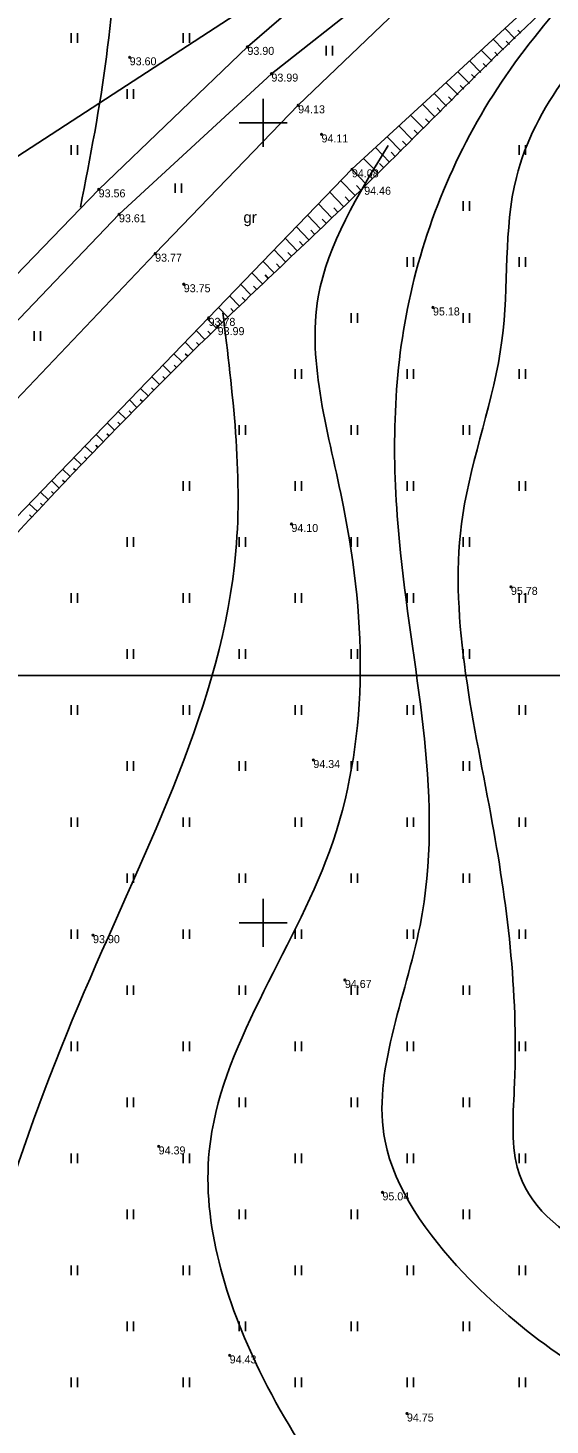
# Model space of a CAD drawing. Extents: x 656998 to 657894, y 196665 to 197611.
# Drawn here: x 657185.3 to 657217.9, y 197068.6 to 197155.9 of the extents above; entities that cross this region are included whole.
import ezdxf

# ---------------------------------------------------------------- set-up
doc = ezdxf.new("R2010")
doc.units = 0
for name, color, linetype in [('CELI_CMAL_####_####_#', 7, 'Continuous'), ('CELI_CSEG_####_TKST_#', 7, 'Continuous'), ('ELEK_VADV_VSPR_####_#', 7, 'Continuous'), ('GEOD_ELEM_####_####_#', 7, 'Continuous'), ('HIDG_PLIN_####_####_#', 7, 'Continuous'), ('RAMI_PLAN_####_TKST_#', 7, 'Continuous'), ('RELJ_AATZ_####_TKST_#', 7, 'Continuous'), ('RELJ_ELEM_####_####_#', 7, 'Continuous'), ('RELJ_HORZ_PAMT_####_#', 7, 'Continuous'), ('RELJ_HORZ_RESN_####_#', 7, 'Continuous'), ('RELJ_NOGA_####_####_#', 7, 'Continuous'), ('TERT_ELEM_####_####_#', 7, 'Continuous')]:
    doc.layers.add(name, color=color, linetype=linetype)

msp = doc.modelspace()

# ---------------------------------------------------------------- linework, layer by layer
at = {"layer": 'CELI_CMAL_####_####_#'}
for points in [[(657359.34, 197270.668), (657344.284, 197262.806), (657328.116, 197254.054), (657315.737, 197245.964), (657293.336, 197228.24), (657282.759, 197219.436), (657269.089, 197207.448), (657248.862, 197189.728), (657241.086, 197184.807), (657229.582, 197178.348), (657211.018, 197161.781), (657206.498, 197157.778), (657200.517, 197153.066), (657190.993, 197144.279), (657174.076, 197126.615), (657161.565, 197112.327), (657148.543, 197100.262), (657146.659, 197097.341)], [(657013.812, 197018.54), (657021.831, 197024.644), (657032.848, 197033.308), (657036.383, 197036.159), (657053.243, 197045.116), (657075.211, 197048.964), (657082.579, 197050.668), (657096.047, 197056.769), (657109.971, 197066.775), (657127.057, 197081.875), (657135.358, 197090.087), (657149.438, 197099.125), (657162.684, 197111.322), (657176.203, 197123.918), (657193.25, 197141.822), (657202.186, 197151.095), (657214.019, 197162.419), (657230.813, 197175.445), (657243.829, 197184.66), (657250.209, 197188.529), (657272.038, 197204.08), (657286.028, 197216.105)], [(657115.671, 197061.747), (657131.518, 197075.756), (657140.288, 197082.587), (657153.543, 197093.231), (657166.777, 197106.246), (657179.092, 197119.679), (657196.585, 197137.806), (657205.547, 197147.091), (657218.19, 197158.739), (657233.547, 197170.916), (657252.779, 197184.272), (657275.381, 197200.943), (657289.165, 197212.659)], [(657153.573, 197108.039), (657160.366, 197113.698), (657172.934, 197128.461), (657189.724, 197145.836), (657199.017, 197154.74), (657205.195, 197160.08), (657203.558, 197162.543), (657200.13, 197163.488)]]:
    msp.add_lwpolyline(points, dxfattribs=at)
at = {"layer": 'ELEK_VADV_VSPR_####_#'}
msp.add_line((657229.868, 197177.314), (657169.541, 197138.074), dxfattribs=at)
at = {"layer": 'GEOD_ELEM_####_####_#'}
for p, q in [((657200, 197151.5), (657200, 197150)), ((657198.5, 197150), (657200, 197150)), ((657200, 197150), (657200, 197148.5)), ((657200, 197150), (657201.5, 197150)), ((657200, 197101.5), (657200, 197100)), ((657198.5, 197100), (657200, 197100)), ((657200, 197100), (657200, 197098.5)), ((657200, 197100), (657201.5, 197100))]:
    msp.add_line(p, q, dxfattribs=at)
at = {"layer": 'HIDG_PLIN_####_####_#'}
msp.add_spline([(657018.584, 197029.913), (657020.328, 197029.839), (657027.928, 197035.682), (657031.314, 197039.156), (657046.748, 197047.263), (657061.298, 197053.051), (657065.206, 197053.957), (657069.2, 197054.468), (657073.217, 197054.898), (657077.198, 197055.563), (657079.971, 197056.616), (657080.872, 197057.448), (657081.514, 197058.571), (657082.132, 197059.709), (657082.96, 197060.586), (657083.582, 197060.837), (657084.28, 197060.96), (657084.975, 197061.09), (657085.588, 197061.363), (657090.398, 197065.526), (657094.855, 197070.266), (657099.38, 197074.938), (657104.396, 197078.895), (657107.336, 197080.545), (657110.381, 197082.053), (657113.407, 197083.602), (657116.289, 197085.375), (657127.633, 197093.905), (657134.459, 197099.836), (657138.598, 197104.976), (657142.023, 197110.678), (657145.263, 197116.502), (657148.846, 197122.008), (657149.381, 197122.623), (657151.299, 197124.254), (657152.527, 197125.377), (657153.425, 197126.73), (657156.931, 197136.691), (657159.569, 197146.9), (657162.033, 197157.15), (657165.015, 197167.233), (657169.521, 197179.851), (657173.783, 197194.136), (657174.604, 197200.277), (657172.471, 197207.862), (657171.615, 197209.758), (657170.653, 197211.58), (657168.801, 197215.253), (657167.45, 197218.58), (657166.17, 197221.978), (657160.352, 197243.289), (657158.744, 197257.652), (657158.785, 197264.645), (657159.039, 197268.06), (657159.46, 197271.407), (657160.946, 197275.176), (657163.583, 197278.695), (657166.448, 197282.154), (657168.619, 197285.743), (657170.074, 197291.234), (657170.8, 197297.274), (657171.433, 197303.158), (657172.609, 197308.179), (657175.482, 197310.429), (657180.274, 197312.131), (657184.206, 197313.486), (657184.981, 197314.095), (657184.498, 197314.692), (657182.947, 197315.195), (657181.261, 197315.702), (657178.727, 197316.972), (657176.356, 197318.694), (657176.094, 197324.496), (657180.492, 197327.229), (657183.159, 197328.536), (657185.883, 197329.718), (657188.59, 197330.907), (657191.203, 197332.234), (657193.547, 197335.63), (657194.096, 197340.507), (657194.745, 197345.474), (657197.385, 197349.142), (657201.697, 197351.444), (657206.089, 197353.266), (657215.006, 197355.628), (657228.327, 197356.554), (657232.648, 197356.322), (657235.791, 197355.47), (657238.934, 197353.959), (657242.076, 197352.597), (657245.218, 197352.194), (657274.149, 197362.03), (657278.207, 197364.693), (657281.789, 197367.715), (657285.366, 197370.67), (657289.407, 197373.132), (657314.678, 197379.771), (657318.33, 197379.645), (657321.989, 197379.133), (657325.643, 197378.656), (657329.282, 197378.637), (657336.66, 197379.661), (657344.019, 197381.029), (657351.391, 197382.322), (657358.805, 197383.124), (657370.923, 197383.672), (657377.884, 197384.164), (657395.249, 197384.456), (657406.176, 197383.532), (657411.547, 197382.259), (657416.807, 197380.265), (657423.821, 197376.347), (657430.261, 197371.808), (657436.537, 197367.163), (657443.058, 197362.925), (657446.597, 197361.157), (657450.253, 197359.559), (657453.844, 197357.839), (657457.188, 197355.706), (657462.824, 197350.829), (657468.186, 197345.667), (657475.146, 197338.644), (657480.118, 197335.345), (657482.889, 197334.14), (657485.791, 197333.086), (657490.824, 197331.661), (657495.852, 197331.471), (657502.975, 197332.884), (657508.332, 197334.214), (657516.07, 197338.574), (657519.379, 197341.703), (657522.388, 197345.202), (657526.379, 197351.685), (657533.831, 197370.411), (657536.235, 197376.905), (657542.163, 197392.302), (657543.78, 197395.412), (657544.666, 197396.94), (657545.446, 197398.542), (657545.91, 197403.116), (657544.835, 197406.941), (657543.476, 197410.732), (657542.096, 197414.535), (657540.957, 197418.394), (657539.233, 197427.117), (657539.321, 197441.562), (657538.457, 197463.06), (657538.714, 197467.069), (657539.357, 197471.078), (657539.679, 197477.088), (657539.532, 197478.089), (657539.302, 197479.09), (657538.712, 197479.837), (657537.757, 197479.535), (657535.112, 197477.108), (657532.084, 197474.444), (657529.391, 197474.177), (657528.039, 197475.361), (657526.942, 197476.544), (657526.676, 197478.17), (657528.184, 197479.745), (657534.244, 197482.851), (657540.56, 197486.073), (657542.389, 197487.795), (657542.571, 197489.626), (657539.925, 197495.168), (657534.497, 197502.932), (657490.939, 197558.927)], degree=3, dxfattribs=at)
at = {"layer": 'RAMI_PLAN_####_TKST_#'}
for points in [[(656998.014, 197115.457), (657296.514, 197115.457), (657296.514, 197565.457), (656998.014, 197565.457)], [(656998.014, 196665.457), (657296.514, 196665.457), (657296.514, 197115.457), (656998.014, 197115.457)]]:
    msp.add_lwpolyline(points, close=True, dxfattribs=at)
at = {"layer": 'RELJ_ELEM_####_####_#'}
for centre in [(657199.02, 197154.74), (657191.66, 197154.09), (657200.52, 197153.07), (657202.19, 197151.09), (657203.65, 197149.27), (657205.55, 197147.09), (657189.72, 197145.84), (657206.32, 197146), (657190.99, 197144.28), (657193.25, 197141.82), (657195.04, 197139.91), (657210.62, 197138.46), (657196.59, 197137.81), (657197.16, 197137.23), (657201.77, 197124.93), (657215.49, 197121), (657203.14, 197110.18), (657189.37, 197099.24), (657205.11, 197096.44), (657193.47, 197086.04), (657207.46, 197083.17), (657197.91, 197072.98), (657208.99, 197069.35)]:
    msp.add_circle(centre, 0.05, dxfattribs=at)
at = {"layer": 'RELJ_HORZ_PAMT_####_#'}
for points in [[(657160.346, 197113.755), (657164.803, 197119.894), (657168.873, 197128.418), (657171.843, 197138.419), (657179.909, 197149.834), (657182.956, 197166.235), (657182.257, 197183.736), (657182.913, 197197.591), (657181.803, 197214.674), (657176.945, 197239.347), (657176.039, 197254.848), (657174.668, 197267.249), (657176.539, 197275.378), (657181.835, 197282.879), (657183.534, 197287.679), (657182.272, 197300.599), (657193.265, 197311.499), (657198.161, 197317.7), (657207.086, 197327.369), (657224.674, 197338.77), (657250.731, 197345.495), (657284.058, 197358.796), (657311.589, 197372.497), (657330.651, 197374.422), (657369.081, 197376.609), (657387.793, 197369.784), (657410.002, 197374.859), (657413.953, 197372.922)], [(657453.174, 197315.939), (657451.432, 197321.425), (657433.345, 197337.926), (657415.157, 197353.427), (657401.717, 197360.003), (657391.224, 197357.728), (657371.987, 197362.628), (657359.852, 197367.685), (657336.168, 197370.135), (657319.38, 197367.86), (657295.246, 197356.659), (657286.981, 197345.791), (657276.759, 197342.42), (657255.449, 197336.901), (657233.596, 197325.494), (657226.458, 197324.122), (657210.826, 197315.597), (657193.467, 197292.742), (657187.871, 197279.713), (657180.943, 197262.883), (657183.113, 197242.804), (657184.141, 197233.146), (657188.506, 197208.977), (657190.954, 197189.025), (657189.205, 197180.1), (657190.604, 197163.561), (657188.581, 197144.721)], [(657233.813, 197171.003), (657233.216, 197169.809), (657223.609, 197158.315), (657215.829, 197146.586), (657214.929, 197136.385), (657212.481, 197125.51), (657214.23, 197106.784), (657215.716, 197089.983), (657215.891, 197084.732), (657229.881, 197076.857), (657266.256, 197073.882), (657304.249, 197067.887), (657336.601, 197063.687), (657350.067, 197062.987), (657361.817, 197055.92)], [(657224.924, 197163.928), (657214.631, 197152.128), (657208.935, 197137.927), (657208.585, 197123.126), (657209.809, 197099.849), (657207.623, 197086.373), (657212.52, 197078.148), (657224.936, 197069.222), (657253.267, 197062.572), (657282.628, 197067.179), (657306.087, 197060.878), (657335.466, 197057.028), (657340.927, 197057.394)], [(657207.823, 197148.577), (657203.451, 197139.127), (657205.025, 197126.001), (657204.151, 197104.475), (657196.631, 197085.748), (657199.779, 197072.01), (657209.572, 197057.659)]]:
    msp.add_spline(points, degree=3, dxfattribs=at)
at = {"layer": 'RELJ_HORZ_RESN_####_#'}
msp.add_spline([(657179.368, 197059.416), (657180.242, 197066.766), (657188.811, 197095.687), (657198.299, 197123.251), (657197.48, 197138.127)], degree=3, dxfattribs=at)
at = {"layer": 'RELJ_NOGA_####_####_#'}
for p, q in [((657215.75, 197155.247), (657215.111, 197155.903)), ((657216.108, 197155.595), (657215.92, 197155.79)), ((657215.034, 197154.548), (657214.373, 197155.223)), ((657215.392, 197154.898), (657215.197, 197155.097)), ((657214.32, 197153.848), (657213.636, 197154.545)), ((657214.677, 197154.198), (657214.475, 197154.404)), ((657212.895, 197152.445), (657212.163, 197153.187)), ((657213.607, 197153.147), (657212.9, 197153.866)), ((657213.963, 197153.498), (657213.755, 197153.71)), ((657212.183, 197151.743), (657211.427, 197152.509)), ((657212.539, 197152.094), (657212.316, 197152.32)), ((657213.251, 197152.796), (657213.035, 197153.015)), ((657211.471, 197151.04), (657210.691, 197151.831)), ((657211.827, 197151.392), (657211.597, 197151.625)), ((657210.047, 197149.636), (657209.219, 197150.475)), ((657210.759, 197150.338), (657209.955, 197151.153)), ((657211.115, 197150.689), (657210.877, 197150.93)), ((657209.334, 197148.935), (657208.485, 197149.799)), ((657210.403, 197149.987), (657210.158, 197150.235)), ((657208.62, 197148.234), (657207.752, 197149.123)), ((657208.978, 197148.584), (657208.72, 197148.847)), ((657209.691, 197149.285), (657209.439, 197149.541)), ((657207.905, 197147.536), (657207.017, 197148.446)), ((657208.263, 197147.885), (657207.999, 197148.155)), ((657206.469, 197146.144), (657205.552, 197147.096)), ((657207.188, 197146.839), (657206.285, 197147.771)), ((657207.547, 197147.187), (657207.278, 197147.463)), ((657205.748, 197145.451), (657204.859, 197146.379)), ((657206.109, 197145.797), (657205.838, 197146.079)), ((657206.829, 197146.491), (657206.556, 197146.774)), ((657205.026, 197144.759), (657204.165, 197145.66)), ((657205.387, 197145.105), (657205.124, 197145.379)), ((657204.303, 197144.068), (657203.471, 197144.94)), ((657204.664, 197144.414), (657204.41, 197144.68)), ((657202.854, 197142.689), (657202.081, 197143.501)), ((657203.578, 197143.379), (657202.777, 197144.221)), ((657203.941, 197143.723), (657203.696, 197143.981)), ((657202.13, 197142), (657201.386, 197142.781)), ((657202.492, 197142.344), (657202.265, 197142.583)), ((657203.216, 197143.034), (657202.98, 197143.282)), ((657201.406, 197141.31), (657200.691, 197142.061)), ((657201.768, 197141.655), (657201.549, 197141.885)), ((657200.681, 197140.621), (657199.995, 197141.34)), ((657201.043, 197140.965), (657200.834, 197141.186)), ((657199.958, 197139.93), (657199.3, 197140.619)), ((657200.32, 197140.276), (657200.118, 197140.487)), ((657198.514, 197138.546), (657197.908, 197139.177)), ((657199.236, 197139.239), (657198.604, 197139.898)), ((657198.875, 197138.893), (657198.689, 197139.086)), ((657199.597, 197139.585), (657199.403, 197139.787)), ((657197.794, 197137.852), (657197.212, 197138.455)), ((657198.154, 197138.199), (657197.976, 197138.384)), ((657197.076, 197137.156), (657196.515, 197137.733)), ((657197.435, 197137.504), (657197.264, 197137.681)), ((657196.36, 197136.458), (657195.819, 197137.012)), ((657196.718, 197136.807), (657196.553, 197136.977)), ((657195.647, 197135.757), (657195.122, 197136.29)), ((657196.003, 197136.108), (657195.843, 197136.271)), ((657194.228, 197134.348), (657193.729, 197134.847)), ((657194.936, 197135.054), (657194.425, 197135.568)), ((657194.581, 197134.701), (657194.43, 197134.853)), ((657195.291, 197135.406), (657195.136, 197135.563)), ((657193.521, 197133.64), (657193.033, 197134.125)), ((657193.874, 197133.994), (657193.726, 197134.142)), ((657192.817, 197132.93), (657192.337, 197133.404)), ((657193.169, 197133.285), (657193.024, 197133.429)), ((657192.115, 197132.218), (657191.641, 197132.683)), ((657192.466, 197132.574), (657192.323, 197132.715)), ((657190.718, 197130.787), (657190.25, 197131.242)), ((657191.067, 197131.145), (657190.926, 197131.282)), ((657191.416, 197131.503), (657190.945, 197131.962)), ((657191.765, 197131.861), (657191.624, 197131.999)), ((657190.023, 197130.068), (657189.554, 197130.521)), ((657190.37, 197130.428), (657190.23, 197130.564)), ((657189.329, 197129.348), (657188.859, 197129.8)), ((657189.676, 197129.708), (657189.535, 197129.844)), ((657188.638, 197128.625), (657188.163, 197129.079)), ((657188.983, 197128.987), (657188.841, 197129.122)), ((657187.948, 197127.901), (657187.467, 197128.358)), ((657188.293, 197128.264), (657188.149, 197128.4)), ((657186.574, 197126.448), (657186.077, 197126.917)), ((657186.917, 197126.812), (657186.769, 197126.951)), ((657187.26, 197127.176), (657186.772, 197127.637)), ((657187.604, 197127.539), (657187.459, 197127.676)), ((657185.889, 197125.719), (657185.381, 197126.196)), ((657186.231, 197126.084), (657186.081, 197126.226)), ((657185.548, 197125.354), (657185.393, 197125.498))]:
    msp.add_line(p, q, dxfattribs=at)
msp.add_spline([(657301.167, 197222.622), (657299.44, 197220.43), (657289.511, 197212.33), (657275.69, 197200.75), (657253.07, 197183.63), (657235.29, 197171.18), (657218.843, 197158.218), (657206.32, 197146), (657197.156, 197137.234), (657179.427, 197118.69), (657167.53, 197104.971), (657154.679, 197091.131), (657140.92, 197081.48), (657132.6, 197074.28), (657128.617, 197073.178)], degree=3, dxfattribs=at)
at = {"layer": 'TERT_ELEM_####_####_#'}
for p, q in [((657188, 197155), (657188, 197155.6)), ((657188.4, 197155), (657188.4, 197155.6)), ((657195, 197155), (657195, 197155.6)), ((657195.4, 197155), (657195.4, 197155.6)), ((657203.941, 197154.197), (657203.941, 197154.797)), ((657204.341, 197154.197), (657204.341, 197154.797)), ((657191.5, 197151.5), (657191.5, 197152.1)), ((657191.9, 197151.5), (657191.9, 197152.1)), ((657188, 197148), (657188, 197148.6)), ((657188.4, 197148), (657188.4, 197148.6)), ((657216, 197148), (657216, 197148.6)), ((657216.4, 197148), (657216.4, 197148.6)), ((657194.504, 197145.611), (657194.504, 197146.211)), ((657194.904, 197145.611), (657194.904, 197146.211)), ((657212.5, 197144.5), (657212.5, 197145.1)), ((657212.9, 197144.5), (657212.9, 197145.1)), ((657209, 197141), (657209, 197141.6)), ((657209.4, 197141), (657209.4, 197141.6)), ((657216, 197141), (657216, 197141.6)), ((657216.4, 197141), (657216.4, 197141.6)), ((657205.5, 197137.5), (657205.5, 197138.1)), ((657205.9, 197137.5), (657205.9, 197138.1)), ((657212.5, 197137.5), (657212.5, 197138.1)), ((657212.9, 197137.5), (657212.9, 197138.1)), ((657185.69, 197136.375), (657185.69, 197136.975)), ((657186.09, 197136.375), (657186.09, 197136.975)), ((657202, 197134), (657202, 197134.6)), ((657202.4, 197134), (657202.4, 197134.6)), ((657209, 197134), (657209, 197134.6)), ((657209.4, 197134), (657209.4, 197134.6)), ((657216, 197134), (657216, 197134.6)), ((657216.4, 197134), (657216.4, 197134.6)), ((657198.5, 197130.5), (657198.5, 197131.1)), ((657198.9, 197130.5), (657198.9, 197131.1)), ((657205.5, 197130.5), (657205.5, 197131.1)), ((657205.9, 197130.5), (657205.9, 197131.1)), ((657212.5, 197130.5), (657212.5, 197131.1)), ((657212.9, 197130.5), (657212.9, 197131.1)), ((657195, 197127), (657195, 197127.6)), ((657195.4, 197127), (657195.4, 197127.6)), ((657202, 197127), (657202, 197127.6)), ((657202.4, 197127), (657202.4, 197127.6)), ((657209, 197127), (657209, 197127.6)), ((657209.4, 197127), (657209.4, 197127.6)), ((657216, 197127), (657216, 197127.6)), ((657216.4, 197127), (657216.4, 197127.6)), ((657191.5, 197123.5), (657191.5, 197124.1)), ((657191.9, 197123.5), (657191.9, 197124.1)), ((657198.5, 197123.5), (657198.5, 197124.1)), ((657198.9, 197123.5), (657198.9, 197124.1)), ((657205.5, 197123.5), (657205.5, 197124.1)), ((657205.9, 197123.5), (657205.9, 197124.1)), ((657212.5, 197123.5), (657212.5, 197124.1)), ((657212.9, 197123.5), (657212.9, 197124.1)), ((657188, 197120), (657188, 197120.6)), ((657188.4, 197120), (657188.4, 197120.6)), ((657195, 197120), (657195, 197120.6)), ((657195.4, 197120), (657195.4, 197120.6)), ((657202, 197120), (657202, 197120.6)), ((657202.4, 197120), (657202.4, 197120.6)), ((657209, 197120), (657209, 197120.6)), ((657209.4, 197120), (657209.4, 197120.6)), ((657216, 197120), (657216, 197120.6)), ((657216.4, 197120), (657216.4, 197120.6)), ((657191.5, 197116.5), (657191.5, 197117.1)), ((657191.9, 197116.5), (657191.9, 197117.1)), ((657198.5, 197116.5), (657198.5, 197117.1)), ((657198.9, 197116.5), (657198.9, 197117.1)), ((657205.5, 197116.5), (657205.5, 197117.1)), ((657205.9, 197116.5), (657205.9, 197117.1)), ((657212.5, 197116.5), (657212.5, 197117.1)), ((657212.9, 197116.5), (657212.9, 197117.1)), ((657188, 197113), (657188, 197113.6)), ((657188.4, 197113), (657188.4, 197113.6)), ((657195, 197113), (657195, 197113.6)), ((657195.4, 197113), (657195.4, 197113.6)), ((657202, 197113), (657202, 197113.6)), ((657202.4, 197113), (657202.4, 197113.6)), ((657209, 197113), (657209, 197113.6)), ((657209.4, 197113), (657209.4, 197113.6)), ((657216, 197113), (657216, 197113.6)), ((657216.4, 197113), (657216.4, 197113.6)), ((657191.5, 197109.5), (657191.5, 197110.1)), ((657191.9, 197109.5), (657191.9, 197110.1)), ((657198.5, 197109.5), (657198.5, 197110.1)), ((657198.9, 197109.5), (657198.9, 197110.1)), ((657205.5, 197109.5), (657205.5, 197110.1)), ((657205.9, 197109.5), (657205.9, 197110.1)), ((657212.5, 197109.5), (657212.5, 197110.1)), ((657212.9, 197109.5), (657212.9, 197110.1)), ((657188, 197106), (657188, 197106.6)), ((657188.4, 197106), (657188.4, 197106.6)), ((657195, 197106), (657195, 197106.6)), ((657195.4, 197106), (657195.4, 197106.6)), ((657202, 197106), (657202, 197106.6)), ((657202.4, 197106), (657202.4, 197106.6)), ((657209, 197106), (657209, 197106.6)), ((657209.4, 197106), (657209.4, 197106.6)), ((657216, 197106), (657216, 197106.6)), ((657216.4, 197106), (657216.4, 197106.6)), ((657191.5, 197102.5), (657191.5, 197103.1)), ((657191.9, 197102.5), (657191.9, 197103.1)), ((657198.5, 197102.5), (657198.5, 197103.1)), ((657198.9, 197102.5), (657198.9, 197103.1)), ((657205.5, 197102.5), (657205.5, 197103.1)), ((657205.9, 197102.5), (657205.9, 197103.1)), ((657212.5, 197102.5), (657212.5, 197103.1)), ((657212.9, 197102.5), (657212.9, 197103.1)), ((657188, 197099), (657188, 197099.6)), ((657188.4, 197099), (657188.4, 197099.6)), ((657195, 197099), (657195, 197099.6)), ((657195.4, 197099), (657195.4, 197099.6)), ((657202, 197099), (657202, 197099.6)), ((657202.4, 197099), (657202.4, 197099.6)), ((657209, 197099), (657209, 197099.6)), ((657209.4, 197099), (657209.4, 197099.6)), ((657216, 197099), (657216, 197099.6)), ((657216.4, 197099), (657216.4, 197099.6)), ((657191.5, 197095.5), (657191.5, 197096.1)), ((657191.9, 197095.5), (657191.9, 197096.1)), ((657198.5, 197095.5), (657198.5, 197096.1)), ((657198.9, 197095.5), (657198.9, 197096.1)), ((657205.5, 197095.5), (657205.5, 197096.1)), ((657205.9, 197095.5), (657205.9, 197096.1)), ((657212.5, 197095.5), (657212.5, 197096.1)), ((657212.9, 197095.5), (657212.9, 197096.1)), ((657188, 197092), (657188, 197092.6)), ((657188.4, 197092), (657188.4, 197092.6)), ((657195, 197092), (657195, 197092.6)), ((657195.4, 197092), (657195.4, 197092.6)), ((657202, 197092), (657202, 197092.6)), ((657202.4, 197092), (657202.4, 197092.6)), ((657209, 197092), (657209, 197092.6)), ((657209.4, 197092), (657209.4, 197092.6)), ((657216, 197092), (657216, 197092.6)), ((657216.4, 197092), (657216.4, 197092.6)), ((657191.5, 197088.5), (657191.5, 197089.1)), ((657191.9, 197088.5), (657191.9, 197089.1)), ((657198.5, 197088.5), (657198.5, 197089.1)), ((657198.9, 197088.5), (657198.9, 197089.1)), ((657205.5, 197088.5), (657205.5, 197089.1)), ((657205.9, 197088.5), (657205.9, 197089.1)), ((657212.5, 197088.5), (657212.5, 197089.1)), ((657212.9, 197088.5), (657212.9, 197089.1)), ((657188, 197085), (657188, 197085.6)), ((657188.4, 197085), (657188.4, 197085.6)), ((657195, 197085), (657195, 197085.6)), ((657195.4, 197085), (657195.4, 197085.6)), ((657202, 197085), (657202, 197085.6)), ((657202.4, 197085), (657202.4, 197085.6)), ((657209, 197085), (657209, 197085.6)), ((657209.4, 197085), (657209.4, 197085.6)), ((657216, 197085), (657216, 197085.6)), ((657216.4, 197085), (657216.4, 197085.6)), ((657191.5, 197081.5), (657191.5, 197082.1)), ((657191.9, 197081.5), (657191.9, 197082.1)), ((657198.5, 197081.5), (657198.5, 197082.1)), ((657198.9, 197081.5), (657198.9, 197082.1)), ((657205.5, 197081.5), (657205.5, 197082.1)), ((657205.9, 197081.5), (657205.9, 197082.1)), ((657212.5, 197081.5), (657212.5, 197082.1)), ((657212.9, 197081.5), (657212.9, 197082.1)), ((657188, 197078), (657188, 197078.6)), ((657188.4, 197078), (657188.4, 197078.6)), ((657195, 197078), (657195, 197078.6)), ((657195.4, 197078), (657195.4, 197078.6)), ((657202, 197078), (657202, 197078.6)), ((657202.4, 197078), (657202.4, 197078.6)), ((657209, 197078), (657209, 197078.6)), ((657209.4, 197078), (657209.4, 197078.6)), ((657216, 197078), (657216, 197078.6)), ((657216.4, 197078), (657216.4, 197078.6)), ((657191.5, 197074.5), (657191.5, 197075.1)), ((657191.9, 197074.5), (657191.9, 197075.1)), ((657198.5, 197074.5), (657198.5, 197075.1)), ((657198.9, 197074.5), (657198.9, 197075.1)), ((657205.5, 197074.5), (657205.5, 197075.1)), ((657205.9, 197074.5), (657205.9, 197075.1)), ((657212.5, 197074.5), (657212.5, 197075.1)), ((657212.9, 197074.5), (657212.9, 197075.1)), ((657188, 197071), (657188, 197071.6)), ((657188.4, 197071), (657188.4, 197071.6)), ((657195, 197071), (657195, 197071.6)), ((657195.4, 197071), (657195.4, 197071.6)), ((657202, 197071), (657202, 197071.6)), ((657202.4, 197071), (657202.4, 197071.6)), ((657209, 197071), (657209, 197071.6)), ((657209.4, 197071), (657209.4, 197071.6)), ((657216, 197071), (657216, 197071.6)), ((657216.4, 197071), (657216.4, 197071.6))]:
    msp.add_line(p, q, dxfattribs=at)

# ---------------------------------------------------------------- texts
at = {"layer": 'CELI_CSEG_####_TKST_#'}
msp.add_text('gr', height=0.7, dxfattribs=at).set_placement((657198.77, 197143.745))
at = {"layer": 'RELJ_AATZ_####_TKST_#'}
for s, p in [('93.60', (657191.66, 197153.59)), ('93.90', (657199.02, 197154.24)), ('93.99', (657200.52, 197152.57)), ('94.13', (657202.19, 197150.59)), ('94.11', (657203.65, 197148.77)), ('94.08', (657205.55, 197146.59)), ('93.56', (657189.72, 197145.34)), ('94.46', (657206.32, 197145.5)), ('93.61', (657190.99, 197143.78)), ('93.77', (657193.25, 197141.32)), ('93.75', (657195.04, 197139.41)), ('95.18', (657210.62, 197137.96)), ('93.78', (657196.59, 197137.31)), ('93.99', (657197.16, 197136.73)), ('94.10', (657201.77, 197124.43)), ('95.78', (657215.49, 197120.5)), ('94.34', (657203.14, 197109.68)), ('93.90', (657189.37, 197098.74)), ('94.67', (657205.11, 197095.94)), ('94.39', (657193.47, 197085.54)), ('95.04', (657207.46, 197082.67)), ('94.43', (657197.91, 197072.48)), ('94.75', (657208.99, 197068.85))]:
    msp.add_text(s, height=0.5, dxfattribs=at).set_placement(p)

doc.saveas('drawing.dxf')
